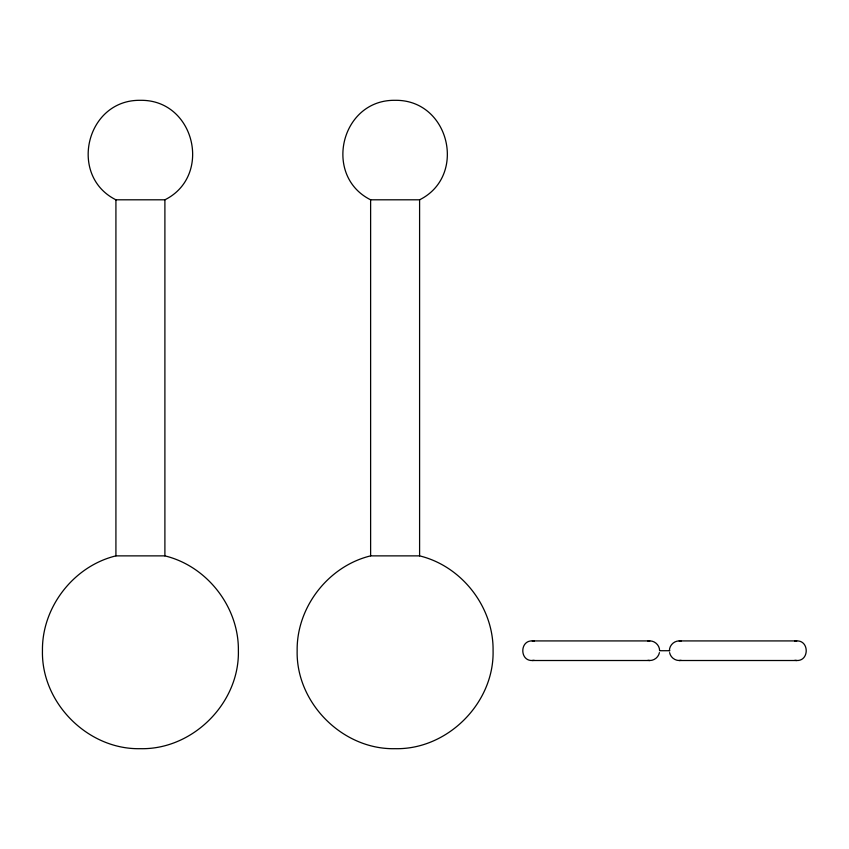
<?xml version="1.0" encoding="UTF-8"?>
<svg xmlns="http://www.w3.org/2000/svg" width="849" height="849" viewBox="0 0 849 849"><rect width="100%" height="100%" fill="white"/><g stroke="black" fill="none" stroke-linecap="round" stroke-linejoin="round"><path stroke-width="1.27" d="M669.405 650.716C669.33 645.484 673.957 640.846 679.2 640.921L796.755 640.921C809.362 640.39 809.362 661.053 796.755 660.511L679.2 660.511C674.647 660.543 670.445 657.094 669.596 652.626M659.418 652.626C658.559 657.094 654.356 660.543 649.814 660.511L532.259 660.511C519.652 661.053 519.652 640.39 532.259 640.921L649.814 640.921C655.046 640.846 659.684 645.484 659.609 650.716M164.897 199.802C212.866 175.892 194.739 99.429 140.414 100.32C86.089 99.429 67.952 175.892 115.92 199.802L164.897 199.802L164.897 555.872C207.188 566.124 239.015 607.215 238.378 650.716C239.588 703.068 192.765 749.89 140.414 748.68C88.063 749.89 41.24 703.068 42.45 650.716C41.813 607.215 73.64 566.124 115.92 555.872L164.897 555.872M419.597 199.802C467.566 175.892 449.439 99.429 395.114 100.32C340.789 99.429 322.652 175.892 370.62 199.802L419.597 199.802L419.597 555.872C461.888 566.124 493.715 607.215 493.078 650.716C494.288 703.068 447.465 749.89 395.114 748.68C342.763 749.89 295.94 703.068 297.15 650.716C296.513 607.215 328.34 566.124 370.62 555.872L419.597 555.872M647.904 641.112L649.814 640.921M532.259 660.511L534.17 660.331M794.844 641.112L796.755 640.921M679.2 660.511L681.11 660.331M660.257 650.716L669.84 650.716M679.2 640.921L681.11 641.112M794.844 660.331L796.755 660.511M532.259 640.921L534.17 641.112M647.904 660.331L649.814 660.511M370.62 199.802L370.62 555.872M115.92 199.802L115.92 555.872"/></g></svg>
